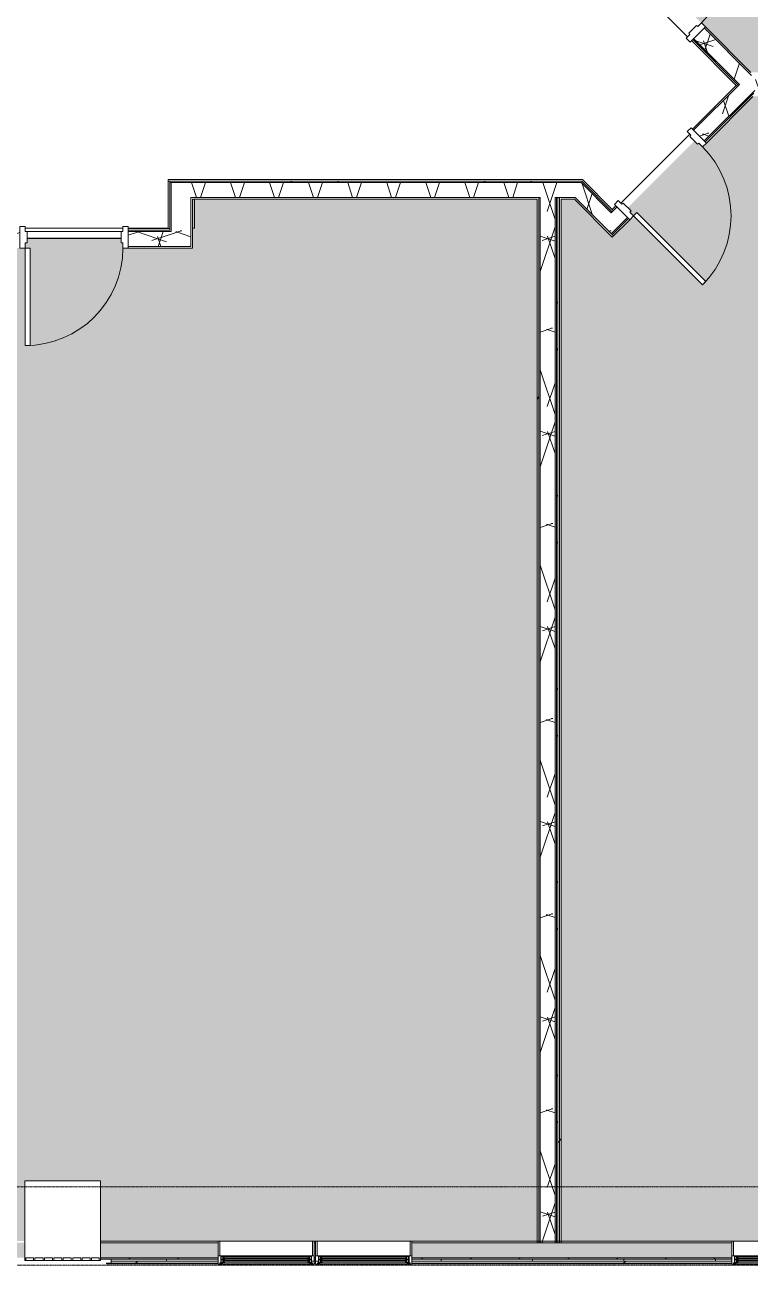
# Model space of a CAD drawing. Header units: inches. Extents: x -1559 to 1959, y 9767 to 12269.
# Drawn here: x 1162.7 to 1430.4, y 11247.4 to 11705 of the extents above; entities that cross this region are included whole.
import ezdxf

# ---------------------------------------------------------------- set-up
doc = ezdxf.new("R2010")
doc.units = ezdxf.units.IN
doc.header["$MEASUREMENT"] = 0
for name, pattern in [('Dash', [0.25, 0.125, -0.125]), ('Dash 1_16_', [0.125, 0.0625, -0.0625]), ('Double Dash 3_8_', [1, 0.375, -0.125, 0.125, -0.125, 0.125, -0.125])]:
    doc.linetypes.add(name, pattern=pattern)
for name, color, linetype, lineweight in [('0-1', 7, 'Continuous', 5), ('0-2', 7, 'Continuous', 9), ('0-3', 250, 'Double Dash 3_8_', 15), ('A-AREA-1', 32, 'Continuous', 25), ('A-AREA-PATT-1', 254, 'Continuous', 9), ('A-AREA-PATT-7', 8, 'Continuous', 9), ('A-DETL-GENF-HDLN-1', 7, 'Dash', 9), ('A-DETL-GENF-HDLN-2', 1, 'Continuous', 9), ('A-DOOR', 31, 'Continuous', 9), ('A-DOOR-FRAM', 31, 'Continuous', 9), ('A-FLOR-1', 7, 'Continuous', 9), ('A-GENM-1', 7, 'Continuous', 9), ('A-GLAZ', 151, 'Continuous', 9), ('A-GLAZ-1', 7, 'Continuous', 9), ('A-WALL', 113, 'Continuous', 9), ('A-WALL-1', 7, 'Continuous', 9), ('A-WALL-PATT-1', 8, 'Continuous', 9), ('A-WALL-PATT-2', 253, 'Continuous', 9), ('A-WALL-PATT-3', 7, 'Continuous', 9), ('A-WALL-PATT-5', 111, 'Continuous', 9), ('C-PROP-LINE-2', 250, 'Dash 1_16_', 15), ('I-WALL', 2, 'Continuous', 9), ('I-WALL-1', 1, 'Continuous', 5)]:
    doc.layers.add(name, color=color, linetype=linetype, lineweight=lineweight)
pattern_1 = [(45, (3869.27, 0), (-35.63818, 35.63818), []), (45, (3869.27, 54), (-35.63818, 35.63818), [])]
pattern_2 = [(161.57, (3871.0695, 1.8), (-14.4010124, -0.0012439), [0, -102.456, 11.376, 0]), (18.43, (3867.4695, 1.8), (-14.4010124, 0.0012439), [0, -102.456, 11.376, 0]), (108.43, (3871.0695, 1.8), (7.1973965, -36.003153), [34.146, -79.686]), (71.57, (3867.4695, 1.8), (7.1973965, 36.003153), [34.146, -79.686])]
pattern_3 = [(0, (3869.27, 0), (115.2, 28.8), [4.752, -81.648, 4.752, -81.648, -460.8]), (0, (3869.27, 0), (115.2, 28.8), [-172.8, 4.752, -168.048, 4.752, -81.648, -201.6]), (0, (3869.27, 0), (115.2, 28.8), [-432, 4.752, -52.848, 4.752, -139.248]), (120, (3912.47, 14.4), (-82.54153, 85.366127), [4.752, -81.648, 4.752, -81.648, -460.8]), (120, (3912.47, 14.4), (-82.54153, 85.366127), [-172.8, 4.752, -168.048, 4.752, -81.648, -201.6]), (120, (3912.47, 14.4), (-82.54153, 85.366127), [-432, 4.752, -52.848, 4.752, -139.248]), (240, (3926.87, 72), (-32.65847, -114.16613), [4.752, -81.648, 4.752, -81.648, -460.8]), (240, (3926.87, 72), (-32.65847, -114.16613), [-172.8, 4.752, -168.048, 4.752, -81.648, -201.6]), (240, (3926.87, 72), (-32.65847, -114.16613), [-432, 4.752, -52.848, 4.752, -139.248])]

# ---------------------------------------------------------------- blocks, each defined once
blk = doc.blocks.new('Window-Double_Hung-Marvin-Essential - ESDH3066 - 3rd floor-3357211-KEY PLAN - 3RD FLOOR')
at = {"layer": 'A-DETL-GENF-HDLN-1'}
blk.add_line((16.1, 4.22), (-16.5, 4.22), dxfattribs=at)
at = {"layer": 'A-DETL-GENF-HDLN-2'}
for p, q in [((-19.25, 3.23), (-19.25, 3.19)), ((-17.75, 3.23), (-19.25, 3.23)), ((-19.25, 3.19), (-17.9, 3.19)), ((-17.9, 3.19), (-17.9, 3.08)), ((-17.9, 3.08), (-17.75, 3.08)), ((-17.75, 4.28), (-17.16, 4.28)), ((-17.75, 4.28), (-17.75, 1.19)), ((-16.72, 1.19), (-17.75, 1.19)), ((-17.08, 3.87), (-17.16, 4.28)), ((-17.13, 1.16), (-17.13, -4.19)), ((-17.08, 3.87), (-16.19, 3.87)), ((-16.85, 4.25), (-16.85, 3.87)), ((-16.3, 4.25), (-16.85, 4.25)), ((-16.38, 3.77), (-16.72, 3.77)), ((-16.72, 3.77), (-16.72, 1.19)), ((-15.34, 3.69), (-16.56, 3.69)), ((-16.56, 2.75), (-16.56, 3.69)), ((-16.56, 2.75), (-15.34, 2.75)), ((-15.34, 2.47), (-16.56, 2.47)), ((-16.56, 1.53), (-16.56, 2.47)), ((-16.56, 1.53), (-15.34, 1.53)), ((-16.38, 3.87), (-16.38, 3.77)), ((-16.3, 4.01), (-16.3, 4.25)), ((-16.18, 4.01), (-16.3, 4.01)), ((-16.19, 3.97), (-16.1, 3.97)), ((-16.19, 3.87), (-16.19, 3.97)), ((-16.18, 4.22), (-16.1, 4.22)), ((-16.18, 4.22), (-16.18, 4.01)), ((-16.1, 3.97), (-16.1, 4.22)), ((-15.94, 2.87), (-15.94, 3.59)), ((-15.94, 3.59), (-15.28, 3.59)), ((-15.28, 2.87), (-15.94, 2.87)), ((-15.94, 1.65), (-15.94, 2.37)), ((-15.94, 2.37), (-15.28, 2.37)), ((-15.28, 1.65), (-15.94, 1.65)), ((-15.84, 2.88), (-15.84, 3.57)), ((-15.84, 1.66), (-15.84, 2.35)), ((-15.54, 3.01), (-15.54, 3.45)), ((-15.54, 1.79), (-15.54, 2.23)), ((-15.34, 3.69), (-15.28, 3.63)), ((-15.34, 2.75), (-15.28, 2.81)), ((-15.34, 2.47), (-15.28, 2.41)), ((-15.34, 1.53), (-15.28, 1.59)), ((-15.28, 3.59), (-15.28, 3.63)), ((-15.28, 2.81), (-15.28, 2.87)), ((-15.28, 2.37), (-15.28, 2.41)), ((-15.28, 1.59), (-15.28, 1.65)), ((15.34, 3.69), (15.28, 3.63)), ((15.28, 3.59), (15.28, 3.63)), ((15.94, 3.59), (15.28, 3.59)), ((15.28, 2.81), (15.28, 2.87)), ((15.28, 2.87), (15.94, 2.87)), ((15.34, 2.75), (15.28, 2.81)), ((15.34, 2.47), (15.28, 2.41)), ((15.28, 2.37), (15.28, 2.41)), ((15.94, 2.37), (15.28, 2.37)), ((15.28, 1.59), (15.28, 1.65)), ((15.28, 1.65), (15.94, 1.65)), ((15.34, 1.53), (15.28, 1.59)), ((15.34, 3.69), (16.56, 3.69)), ((16.56, 2.75), (15.34, 2.75)), ((15.34, 2.47), (16.56, 2.47)), ((16.56, 1.53), (15.34, 1.53)), ((15.54, 3.01), (15.54, 3.45)), ((15.54, 1.79), (15.54, 2.23)), ((15.84, 2.88), (15.84, 3.57)), ((15.84, 1.66), (15.84, 2.35)), ((15.94, 2.87), (15.94, 3.59)), ((15.94, 1.65), (15.94, 2.37)), ((16.18, 4.22), (16.1, 4.22)), ((16.1, 3.97), (16.1, 4.22)), ((16.19, 3.97), (16.1, 3.97)), ((16.18, 4.22), (16.18, 4.01)), ((16.18, 4.01), (16.3, 4.01)), ((16.19, 3.87), (16.19, 3.97)), ((17.08, 3.87), (16.19, 3.87)), ((16.3, 4.01), (16.3, 4.25)), ((16.3, 4.25), (16.85, 4.25)), ((16.38, 3.87), (16.38, 3.77)), ((16.38, 3.77), (16.72, 3.77)), ((16.56, 2.75), (16.56, 3.69)), ((16.56, 1.53), (16.56, 2.47)), ((16.72, 3.77), (16.72, 1.19)), ((16.72, 1.19), (17.75, 1.19)), ((16.85, 4.25), (16.85, 3.87)), ((17.08, 3.87), (17.16, 4.28)), ((17.12, -4.19), (17.12, 1.16)), ((17.75, 4.28), (17.16, 4.28)), ((17.75, 4.28), (17.75, 1.19)), ((17.75, 3.23), (19.25, 3.23)), ((17.9, 3.08), (17.75, 3.08)), ((17.9, 3.19), (17.9, 3.08)), ((19.25, 3.19), (17.9, 3.19)), ((19.25, 3.23), (19.25, 3.19)), ((-17.13, -4.19), (-17.75, -4.19)), ((17.12, -4.19), (17.75, -4.19))]:
    blk.add_line(p, q, dxfattribs=at)
at = {"layer": 'A-GLAZ'}
for p, q in [((15.84, 3.57), (-15.84, 3.57)), ((15.84, 3.45), (-15.84, 3.45)), ((15.84, 3.01), (-15.84, 3.01)), ((15.84, 2.88), (-15.84, 2.88)), ((15.84, 2.35), (-15.84, 2.35)), ((15.84, 2.23), (-15.84, 2.23)), ((15.84, 1.79), (-15.84, 1.79)), ((15.84, 1.66), (-15.84, 1.66))]:
    blk.add_line(p, q, dxfattribs=at)
at = {"layer": 'A-GLAZ-1'}
for p, q in [((17.75, 4.28), (-17.75, 4.28)), ((-17.75, 4.28), (-17.75, 1.19)), ((-17.75, 1.19), (17.75, 1.19)), ((-17.75, 1.16), (-17.75, -4.19)), ((17.75, 1.19), (17.75, 4.28)), ((20.4, 4.25), (17.75, 4.25)), ((17.75, 4.19), (20.4, 4.19)), ((17.75, -4.19), (17.75, 1.16)), ((20.4, 4.19), (20.4, 4.25)), ((-17.75, -4.19), (17.75, -4.19))]:
    blk.add_line(p, q, dxfattribs=at)
blk = doc.blocks.new('Window-Double_Hung-Marvin-Essential - ESDH3066 - 3rd floor-V2-KEY PLAN - 3RD FLOOR')
at = {"layer": 'A-DETL-GENF-HDLN-1'}
blk.add_line((16.1, -4.22), (-16.5, -4.22), dxfattribs=at)
at = {"layer": 'A-DETL-GENF-HDLN-2'}
for p, q in [((-17.13, 4.19), (-17.75, 4.19)), ((-17.13, -1.16), (-17.13, 4.19)), ((17.12, 4.19), (17.75, 4.19)), ((17.12, 4.19), (17.12, -1.16)), ((-19.25, -3.23), (-19.25, -3.19)), ((-19.25, -3.19), (-17.9, -3.19)), ((-17.75, -3.23), (-19.25, -3.23)), ((-17.9, -3.19), (-17.9, -3.08)), ((-17.9, -3.08), (-17.75, -3.08)), ((-16.72, -1.19), (-17.75, -1.19)), ((-17.75, -4.28), (-17.75, -1.19)), ((-17.75, -4.28), (-17.16, -4.28)), ((-17.08, -3.87), (-17.16, -4.28)), ((-17.08, -3.87), (-16.19, -3.87)), ((-16.85, -4.25), (-16.85, -3.87)), ((-16.3, -4.25), (-16.85, -4.25)), ((-16.72, -3.77), (-16.72, -1.19)), ((-16.38, -3.77), (-16.72, -3.77)), ((-16.56, -1.53), (-15.34, -1.53)), ((-16.56, -1.53), (-16.56, -2.47)), ((-15.34, -2.47), (-16.56, -2.47)), ((-16.56, -2.75), (-15.34, -2.75)), ((-16.56, -2.75), (-16.56, -3.69)), ((-15.34, -3.69), (-16.56, -3.69)), ((-16.38, -3.87), (-16.38, -3.77)), ((-16.18, -4.01), (-16.3, -4.01)), ((-16.3, -4.01), (-16.3, -4.25)), ((-16.19, -3.87), (-16.19, -3.97)), ((-16.19, -3.97), (-16.1, -3.97)), ((-16.18, -4.22), (-16.18, -4.01)), ((-16.18, -4.22), (-16.1, -4.22)), ((-16.1, -3.97), (-16.1, -4.22)), ((-15.28, -1.65), (-15.94, -1.65)), ((-15.94, -1.65), (-15.94, -2.37)), ((-15.94, -2.37), (-15.28, -2.37)), ((-15.28, -2.87), (-15.94, -2.87)), ((-15.94, -2.87), (-15.94, -3.59)), ((-15.94, -3.59), (-15.28, -3.59)), ((-15.84, -1.66), (-15.84, -2.35)), ((-15.84, -2.88), (-15.84, -3.57)), ((-15.54, -1.79), (-15.54, -2.23)), ((-15.54, -3.01), (-15.54, -3.45)), ((-15.34, -1.53), (-15.28, -1.59)), ((-15.34, -2.47), (-15.28, -2.41)), ((-15.34, -2.75), (-15.28, -2.81)), ((-15.34, -3.69), (-15.28, -3.63)), ((-15.28, -1.59), (-15.28, -1.65)), ((-15.28, -2.37), (-15.28, -2.41)), ((-15.28, -2.81), (-15.28, -2.87)), ((-15.28, -3.59), (-15.28, -3.63)), ((15.34, -1.53), (15.28, -1.59)), ((15.28, -1.59), (15.28, -1.65)), ((15.28, -1.65), (15.94, -1.65)), ((15.28, -2.37), (15.28, -2.41)), ((15.94, -2.37), (15.28, -2.37)), ((15.34, -2.47), (15.28, -2.41)), ((15.34, -2.75), (15.28, -2.81)), ((15.28, -2.81), (15.28, -2.87)), ((15.28, -2.87), (15.94, -2.87)), ((15.28, -3.59), (15.28, -3.63)), ((15.94, -3.59), (15.28, -3.59)), ((15.34, -3.69), (15.28, -3.63)), ((16.56, -1.53), (15.34, -1.53)), ((15.34, -2.47), (16.56, -2.47)), ((16.56, -2.75), (15.34, -2.75)), ((15.34, -3.69), (16.56, -3.69)), ((15.54, -1.79), (15.54, -2.23)), ((15.54, -3.01), (15.54, -3.45)), ((15.84, -1.66), (15.84, -2.35)), ((15.84, -2.88), (15.84, -3.57)), ((15.94, -1.65), (15.94, -2.37)), ((15.94, -2.87), (15.94, -3.59)), ((16.19, -3.97), (16.1, -3.97)), ((16.1, -3.97), (16.1, -4.22)), ((16.18, -4.22), (16.1, -4.22)), ((16.18, -4.22), (16.18, -4.01)), ((16.18, -4.01), (16.3, -4.01)), ((17.08, -3.87), (16.19, -3.87)), ((16.19, -3.87), (16.19, -3.97)), ((16.3, -4.01), (16.3, -4.25)), ((16.3, -4.25), (16.85, -4.25)), ((16.38, -3.87), (16.38, -3.77)), ((16.38, -3.77), (16.72, -3.77)), ((16.56, -1.53), (16.56, -2.47)), ((16.56, -2.75), (16.56, -3.69)), ((16.72, -3.77), (16.72, -1.19)), ((16.72, -1.19), (17.75, -1.19)), ((16.85, -4.25), (16.85, -3.87)), ((17.08, -3.87), (17.16, -4.28)), ((17.75, -4.28), (17.16, -4.28)), ((17.75, -4.28), (17.75, -1.19)), ((17.9, -3.08), (17.75, -3.08)), ((17.75, -3.23), (19.25, -3.23)), ((17.9, -3.19), (17.9, -3.08)), ((19.25, -3.19), (17.9, -3.19)), ((19.25, -3.23), (19.25, -3.19))]:
    blk.add_line(p, q, dxfattribs=at)
at = {"layer": 'A-GLAZ'}
for p, q in [((15.84, -1.66), (-15.84, -1.66)), ((15.84, -1.79), (-15.84, -1.79)), ((15.84, -2.23), (-15.84, -2.23)), ((15.84, -2.35), (-15.84, -2.35)), ((15.84, -2.88), (-15.84, -2.88)), ((15.84, -3.01), (-15.84, -3.01)), ((15.84, -3.45), (-15.84, -3.45)), ((15.84, -3.57), (-15.84, -3.57))]:
    blk.add_line(p, q, dxfattribs=at)
at = {"layer": 'A-GLAZ-1'}
for p, q in [((-17.75, 4.19), (17.75, 4.19)), ((-17.75, -1.16), (-17.75, 4.19)), ((17.75, 4.19), (17.75, -1.16)), ((-17.75, -1.19), (17.75, -1.19)), ((-17.75, -4.28), (-17.75, -1.19)), ((17.75, -4.28), (-17.75, -4.28)), ((17.75, -1.19), (17.75, -4.28)), ((17.75, -4.19), (20.4, -4.19)), ((20.4, -4.25), (17.75, -4.25)), ((20.4, -4.19), (20.4, -4.25))]:
    blk.add_line(p, q, dxfattribs=at)
blk = doc.blocks.new('V-Series_EWC4_SPVU_RFA_2015 - 2ND AND 3RD FLOOR-2226480-KEY PLAN - 3RD FLOOR')
at = {"layer": 'A-GENM-1'}
for p, q in [((-3829.54, 11738.59), (-3858.97, 11738.59)), ((-3858.97, 11738.59), (-3858.97, 11738.15)), ((-3858.97, 11735.36), (-3858.97, 11738.15)), ((-3858.97, 11738.15), (-3857.97, 11738.15)), ((-3857.97, 11738.15), (-3857.97, 11735.36)), ((-3829.54, 11710.71), (-3829.54, 11738.59)), ((-3857.97, 11735.36), (-3858.97, 11735.36)), ((-3858.97, 11735.36), (-3858.97, 11734.86)), ((-3858.97, 11731.87), (-3858.97, 11734.86)), ((-3858.97, 11734.86), (-3857.97, 11734.86)), ((-3857.97, 11734.86), (-3857.97, 11731.87)), ((-3857.97, 11731.87), (-3858.97, 11731.87)), ((-3858.97, 11731.87), (-3858.97, 11731.37)), ((-3858.97, 11728.39), (-3858.97, 11731.37)), ((-3858.97, 11731.37), (-3857.97, 11731.37)), ((-3857.97, 11728.39), (-3858.97, 11728.39)), ((-3858.97, 11728.39), (-3858.97, 11727.89)), ((-3857.97, 11731.37), (-3857.97, 11728.39)), ((-3858.97, 11724.9), (-3858.97, 11727.89)), ((-3858.97, 11727.89), (-3857.97, 11727.89)), ((-3857.97, 11724.9), (-3858.97, 11724.9)), ((-3858.97, 11724.9), (-3858.97, 11724.4)), ((-3858.97, 11721.42), (-3858.97, 11724.4)), ((-3858.97, 11724.4), (-3857.97, 11724.4)), ((-3857.97, 11727.89), (-3857.97, 11724.9)), ((-3857.97, 11724.4), (-3857.97, 11721.42)), ((-3857.97, 11721.42), (-3858.97, 11721.42)), ((-3858.97, 11721.42), (-3858.97, 11720.92)), ((-3858.97, 11717.93), (-3858.97, 11720.92)), ((-3858.97, 11720.92), (-3857.97, 11720.92)), ((-3857.97, 11720.92), (-3857.97, 11717.93)), ((-3857.97, 11717.93), (-3858.97, 11717.93)), ((-3858.97, 11717.93), (-3858.97, 11717.43)), ((-3858.97, 11714.45), (-3858.97, 11717.43)), ((-3858.97, 11717.43), (-3857.97, 11717.43)), ((-3857.97, 11714.45), (-3858.97, 11714.45)), ((-3858.97, 11714.45), (-3858.97, 11713.95)), ((-3857.97, 11717.43), (-3857.97, 11714.45)), ((-3858.97, 11711.15), (-3858.97, 11713.95)), ((-3858.97, 11713.95), (-3857.97, 11713.95)), ((-3857.97, 11711.15), (-3858.97, 11711.15)), ((-3858.97, 11711.15), (-3858.97, 11710.71)), ((-3858.97, 11710.71), (-3829.54, 11710.71)), ((-3857.97, 11713.95), (-3857.97, 11711.15))]:
    blk.add_line(p, q, dxfattribs=at)
blk = doc.blocks.new('Family - ___-2835860-KEY PLAN - 3RD FLOOR')
at = {"layer": 'C-PROP-LINE-2'}
blk.add_line((-2067.92, 11247.39), (-3401.42, 11247.39), dxfattribs=at)
blk = doc.blocks.new('Family - ___-2835903-KEY PLAN - 3RD FLOOR')
at = {"layer": 'C-PROP-LINE-2'}
blk.add_line((-2096.82, 11276.29), (-3400.92, 11276.29), dxfattribs=at)
blk = doc.blocks.new('Family - ___-2835932-KEY PLAN - 3RD FLOOR')
at = {"layer": 'C-PROP-LINE-2'}
blk.add_line((-2067.92, 11247.39), (-3401.42, 11247.39), dxfattribs=at)
blk = doc.blocks.new('CTR - 1st Phase - Shell_rvt-1-KEY PLAN - 3RD FLOOR')
at = {"layer": 'A-WALL-PATT-1'}
h = blk.add_hatch(dxfattribs=at)
h.set_pattern_fill('FP_1', color=256, style=0, pattern_type=2)
h.set_pattern_definition([(0, (0, 0), (115.2, 28.8), [4.752, -81.648, 4.752, -81.648, -460.8]), (0, (0, 0), (115.2, 28.8), [-172.8, 4.752, -168.048, 4.752, -81.648, -201.6]), (0, (0, 0), (115.2, 28.8), [-432, 4.752, -52.848, 4.752, -139.248]), (120, (43.2, 14.4), (-82.54153, 85.36613), [4.752, -81.648, 4.752, -81.648, -460.8]), (120, (43.2, 14.4), (-82.54153, 85.36613), [-172.8, 4.752, -168.048, 4.752, -81.648, -201.6]), (120, (43.2, 14.4), (-82.54153, 85.36613), [-432, 4.752, -52.848, 4.752, -139.248]), (240, (57.6, 72), (-32.65847, -114.16613), [4.752, -81.648, 4.752, -81.648, -460.8]), (240, (57.6, 72), (-32.65847, -114.16613), [-172.8, 4.752, -168.048, 4.752, -81.648, -201.6]), (240, (57.6, 72), (-32.65847, -114.16613), [-432, 4.752, -52.848, 4.752, -139.248])])
h.paths.add_polyline_path([(-2653.77, 11255.64), (-2635.28, 11255.64), (-2635.28, 11256.26), (-2678.72, 11256.26), (-2678.72, 11255.64)], flags=0)
h.paths.add_polyline_path([(-2599.27, 11255.64), (-2599.27, 11256.26), (-2599.78, 11256.26), (-2599.78, 11255.64)], flags=0)
h.paths.add_polyline_path([(-2085.98, 11255.64), (-2076.17, 11255.64), (-2076.17, 11256.26), (-2103.04, 11256.26), (-2103.04, 11255.64)], flags=0)
h.paths.add_polyline_path([(-2180.94, 11255.64), (-2138.54, 11255.64), (-2138.54, 11256.26), (-2220.64, 11256.26), (-2220.64, 11255.64)], flags=0)
h.paths.add_polyline_path([(-2410.24, 11255.64), (-2368.94, 11255.64), (-2368.94, 11256.26), (-2410.24, 11256.26)], flags=0)
h.paths.add_polyline_path([(-2718.97, 11255.64), (-2718.97, 11256.26), (-2722.85, 11256.26), (-2722.85, 11255.64), (-2721.31, 11255.64)], flags=0)
h.paths.add_polyline_path([(-2295.02, 11255.64), (-2292.14, 11255.64), (-2292.14, 11256.26), (-2333.44, 11256.26), (-2333.44, 11255.64), (-2316.03, 11255.64)], flags=0)
h.paths.add_polyline_path([(-2710.47, 11255.64), (-2706.6, 11255.64), (-2706.6, 11256.26), (-2710.47, 11256.12)], flags=0)
h.paths.add_polyline_path([(-2796.64, 11255.64), (-2750.72, 11255.64), (-2750.72, 11256.26), (-2796.64, 11256.26)], flags=0)
h.paths.add_polyline_path([(-2445.74, 11255.64), (-2445.74, 11256.26), (-2508.69, 11256.26), (-2508.69, 11255.64), (-2451.12, 11255.64)], flags=0)
h.paths.add_polyline_path([(-2870.68, 11255.64), (-2868.14, 11255.64), (-2868.14, 11256.26), (-2911.89, 11256.26), (-2911.89, 11255.64), (-2871.54, 11255.64)], flags=0)
h.paths.add_polyline_path([(-3062.97, 11255.64), (-3019.82, 11255.64), (-3019.82, 11256.26), (-3062.97, 11256.26)], flags=0)
h.paths.add_polyline_path([(-3098.98, 11255.64), (-3098.47, 11255.64), (-3098.47, 11256.26), (-3098.98, 11256.26)], flags=0)
h.paths.add_polyline_path([(-2991.95, 11255.64), (-2983.34, 11255.64), (-2983.34, 11256.26), (-2991.95, 11256.26)], flags=0)
h.paths.add_polyline_path([(-2517.56, 11255.64), (-2517.56, 11256.26), (-2563.77, 11256.26), (-2563.77, 11255.64)], flags=0)
h.paths.add_polyline_path([(-3244.32, 11255.64), (-3244.32, 11256.26), (-3295.84, 11256.26), (-3295.84, 11255.64), (-3261.69, 11255.64)], flags=0)
h.paths.add_polyline_path([(-3216.45, 11255.64), (-3208.76, 11255.7), (-3208.76, 11256.26), (-3216.45, 11256.26)], flags=0)
h.paths.add_polyline_path([(-3396.78, 11255.64), (-3367.34, 11255.64), (-3367.34, 11256.26), (-3402.55, 11256.26), (-3402.55, 11255.64)], flags=0)
h.paths.add_polyline_path([(-3199.89, 11255.64), (-3134.48, 11255.64), (-3134.48, 11256.26), (-3199.89, 11256.26), (-3199.89, 11255.77)], flags=0)
h.paths.add_polyline_path([(-3409.8, 11255.64), (-3409.8, 11256.26), (-3410.3, 11256.26), (-3410.3, 11255.64)], flags=0)
h.paths.add_polyline_path([(-2920.76, 11255.64), (-2920.76, 11256.26), (-2947.84, 11256.26), (-2947.84, 11255.64)], flags=0)
h = blk.add_hatch(dxfattribs=at)
h.set_pattern_fill('FP_2', color=256, style=0, pattern_type=2)
h.set_pattern_definition([(216.87, (36, 90), (269.999678, 180.000482), [45, -405]), (206.565, (90, 63), (-90.00047, -89.99987), [100.623, -100.623]), (198.435, (90, 18), (-179.999294, -90.00048), [56.921, -227.684])])
h.paths.add_polyline_path([(-2330.72, 11248.14), (-2292.14, 11248.14), (-2292.14, 11248.89), (-2333.44, 11248.89), (-2333.44, 11248.14), (-2332.92, 11248.14)], flags=0)
h.paths.add_polyline_path([(-2451.12, 11248.14), (-2445.74, 11248.14), (-2445.74, 11248.89), (-2563.77, 11248.89), (-2563.77, 11248.14)], flags=0)
h.paths.add_polyline_path([(-2138.54, 11248.14), (-2138.54, 11248.89), (-2220.64, 11248.89), (-2220.64, 11248.14), (-2180.94, 11248.14)], flags=0)
h.paths.add_polyline_path([(-2103.04, 11248.14), (-2068.67, 11248.14), (-2068.67, 11248.89), (-2103.04, 11248.89)], flags=0)
h.paths.add_polyline_path([(-2383.58, 11248.14), (-2368.94, 11248.14), (-2368.94, 11248.89), (-2410.24, 11248.89), (-2410.24, 11248.14)], flags=0)
h.paths.add_polyline_path([(-3253.7, 11248.14), (-3253.7, 11248.89), (-3295.84, 11248.89), (-3295.84, 11248.14), (-3256.58, 11248.14)], flags=0)
h.paths.add_polyline_path([(-2653.77, 11248.14), (-2635.28, 11248.14), (-2635.28, 11248.89), (-2674.76, 11248.89), (-2674.76, 11248.14)], flags=0)
h.paths.add_polyline_path([(-2873.29, 11248.14), (-2868.14, 11248.14), (-2868.14, 11248.89), (-2947.84, 11248.89), (-2947.84, 11248.14), (-2890.18, 11248.14)], flags=0)
h.paths.add_polyline_path([(-3098.47, 11248.14), (-3098.47, 11248.89), (-3098.98, 11248.89), (-3098.98, 11248.14)], flags=0)
h.paths.add_polyline_path([(-2754.69, 11248.14), (-2754.69, 11248.89), (-2796.64, 11248.89), (-2796.64, 11248.14), (-2755.09, 11248.14)], flags=0)
h.paths.add_polyline_path([(-3062.97, 11248.14), (-3023.49, 11248.14), (-3023.49, 11248.89), (-3062.97, 11248.89)], flags=0)
h.paths.add_polyline_path([(-2599.27, 11248.14), (-2599.27, 11248.89), (-2599.78, 11248.89), (-2599.78, 11248.14)], flags=0)
h.paths.add_polyline_path([(-3194.14, 11248.14), (-3134.48, 11248.14), (-3134.48, 11248.89), (-3212.17, 11248.89), (-3212.17, 11248.14)], flags=0)
h.paths.add_polyline_path([(-3367.34, 11248.14), (-3367.34, 11248.89), (-3401.67, 11248.89), (-3401.67, 11248.14), (-3371.45, 11248.14)], flags=0)
at = {"layer": 'A-WALL-PATT-2'}
h = blk.add_hatch(dxfattribs=at)
h.set_pattern_fill('FP_5', color=256, style=0, pattern_type=2)
h.set_pattern_definition([(161.57, (1.8, 1.8), (-14.4010124, -0.0012439), [0, -102.456, 11.376, 0]), (18.43, (-1.8, 1.8), (-14.4010124, 0.0012439), [0, -102.456, 11.376, 0]), (108.43, (1.8, 1.8), (7.1973965, -36.003153), [34.146, -79.686]), (71.57, (-1.8, 1.8), (7.1973965, 36.003153), [34.146, -79.686])])
h.paths.add_polyline_path([(-2332.92, 11250.14), (-2292.14, 11250.14), (-2292.14, 11255.64), (-2333.44, 11255.64), (-2333.44, 11250.14)], flags=0)
h.paths.add_polyline_path([(-2653.77, 11250.14), (-2635.28, 11250.14), (-2635.28, 11255.64), (-2678.72, 11255.64), (-2678.72, 11250.14)], flags=0)
h.paths.add_polyline_path([(-3134.48, 11250.14), (-3134.48, 11255.64), (-3216.45, 11255.64), (-3216.45, 11250.14), (-3194.14, 11250.14)], flags=0)
h.paths.add_polyline_path([(-3244.32, 11250.14), (-3244.32, 11255.64), (-3295.84, 11255.64), (-3295.84, 11250.14), (-3244.8, 11250.14)], flags=0)
h.paths.add_polyline_path([(-2599.27, 11250.14), (-2599.27, 11255.64), (-2599.78, 11255.64), (-2599.78, 11250.14)], flags=0)
h.paths.add_polyline_path([(-3098.98, 11250.14), (-3098.47, 11250.14), (-3098.47, 11255.64), (-3098.98, 11255.64), (-3098.98, 11250.89)], flags=0)
h.paths.add_polyline_path([(-2138.54, 11250.14), (-2138.54, 11255.64), (-2220.64, 11255.64), (-2220.64, 11250.14), (-2180.94, 11250.14)], flags=0)
h.paths.add_polyline_path([(-2070.67, 11250.14), (-2070.67, 11255.64), (-2103.04, 11255.64), (-2103.04, 11250.14)], flags=0)
h.paths.add_polyline_path([(-2706.6, 11250.14), (-2706.6, 11255.64), (-2722.85, 11255.64), (-2722.85, 11250.14), (-2721.31, 11250.14)], flags=0)
h.paths.add_polyline_path([(-2750.72, 11250.14), (-2750.72, 11255.64), (-2796.64, 11255.64), (-2796.64, 11250.14), (-2755.09, 11250.14)], flags=0)
h.paths.add_polyline_path([(-3062.97, 11250.14), (-3019.82, 11250.14), (-3019.82, 11255.64), (-3062.97, 11255.64), (-3062.97, 11250.89)], flags=0)
h.paths.add_polyline_path([(-2991.95, 11250.14), (-2983.34, 11250.14), (-2983.34, 11255.64), (-2991.95, 11255.64), (-2991.95, 11253.75)], flags=0)
h.paths.add_polyline_path([(-3396.78, 11250.14), (-3367.34, 11250.14), (-3367.34, 11255.64), (-3402.55, 11255.64), (-3402.6, 11255.36), (-3408.67, 11255.36), (-3408.78, 11255.64), (-3409.17, 11255.64), (-3409.17, 11255.36), (-3409.67, 11255.36), (-3409.67, 11250.14), (-3404.17, 11250.14)], flags=0)
h.paths.add_polyline_path([(-2947.84, 11250.14), (-2868.14, 11250.14), (-2868.14, 11255.64), (-2947.84, 11255.64), (-2947.84, 11250.89)], flags=0)
h.paths.add_polyline_path([(-2563.77, 11250.14), (-2445.74, 11250.14), (-2445.74, 11255.64), (-2563.77, 11255.64), (-2563.77, 11250.89)], flags=0)
h.paths.add_polyline_path([(-2368.94, 11250.14), (-2368.94, 11255.64), (-2410.24, 11255.64), (-2410.24, 11250.14), (-2383.58, 11250.14)], flags=0)
h = blk.add_hatch(dxfattribs=at)
h.set_pattern_fill('FP_4', color=256, style=0, pattern_type=2)
h.set_pattern_definition([(0, (0, 0), (0, 17.993), []), (315, (0, 0), (17.993039, 0), [25.446, -25.446]), (45, (0, 0), (17.993039, 0), [25.446, -25.446])])
h.paths.add_polyline_path([(-2215.9, 11249.64), (-2138.54, 11249.64), (-2138.54, 11250.14), (-2220.64, 11250.03), (-2220.64, 11249.64)], flags=0)
h.paths.add_polyline_path([(-2103.04, 11249.64), (-2070.17, 11249.64), (-2070.17, 11250.14), (-2103.04, 11250.14)], flags=0)
h.paths.add_polyline_path([(-2757.38, 11249.64), (-2750.72, 11249.64), (-2750.72, 11250.14), (-2796.64, 11250.03), (-2796.64, 11249.64), (-2788.86, 11249.64)], flags=0)
h.paths.add_polyline_path([(-2868.14, 11249.64), (-2868.14, 11250.14), (-2947.84, 11250.14), (-2947.84, 11249.64), (-2868.25, 11249.64)], flags=0)
h.paths.add_polyline_path([(-2316.03, 11249.64), (-2292.14, 11249.64), (-2292.14, 11250.14), (-2333.44, 11250.14), (-2333.44, 11249.64), (-2324.47, 11249.64)], flags=0)
h.paths.add_polyline_path([(-2722.85, 11249.64), (-2706.6, 11249.64), (-2706.6, 11250.14), (-2722.85, 11250.14)], flags=0)
h.paths.add_polyline_path([(-2991.5, 11249.64), (-2983.34, 11249.64), (-2983.34, 11250.14), (-2991.95, 11250.14), (-2991.95, 11249.64)], flags=0)
h.paths.add_polyline_path([(-2383.58, 11249.64), (-2368.94, 11249.64), (-2368.94, 11250.14), (-2410.24, 11250.14), (-2410.24, 11249.64)], flags=0)
h.paths.add_polyline_path([(-2678.72, 11249.64), (-2635.28, 11249.64), (-2635.28, 11250.14), (-2678.72, 11250.14)], flags=0)
h.paths.add_polyline_path([(-3098.98, 11249.64), (-3098.47, 11249.64), (-3098.47, 11250.14), (-3098.98, 11250.14)], flags=0)
h.paths.add_polyline_path([(-2451.12, 11249.64), (-2445.74, 11249.64), (-2445.74, 11250.14), (-2563.77, 11250.14), (-2563.77, 11249.64)], flags=0)
h.paths.add_polyline_path([(-3062.97, 11249.64), (-3019.82, 11249.71), (-3019.82, 11250.14), (-3062.97, 11250.14)], flags=0)
h.paths.add_polyline_path([(-2599.78, 11249.64), (-2599.27, 11249.64), (-2599.27, 11250.14), (-2599.78, 11250.14)], flags=0)
h.paths.add_polyline_path([(-3134.48, 11249.64), (-3134.48, 11250.14), (-3216.45, 11250.14), (-3216.45, 11249.64), (-3194.14, 11249.64)], flags=0)
h.paths.add_polyline_path([(-3244.8, 11249.64), (-3244.32, 11249.64), (-3244.32, 11250.14), (-3295.84, 11250.03), (-3295.84, 11249.64), (-3252.51, 11249.64)], flags=0)
h.paths.add_polyline_path([(-3371.45, 11249.64), (-3367.34, 11249.64), (-3367.34, 11250.14), (-3404.17, 11250.14), (-3404.17, 11249.64), (-3379.89, 11249.64)], flags=0)
h = blk.add_hatch(dxfattribs=at)
h.set_pattern_fill('FP_3', color=256, style=0, pattern_type=2)
h.set_pattern_definition([(0, (0, 0), (0, 33.75), []), (90, (0, 0), (-33.75, 2e-15), [])])
h.paths.add_polyline_path([(-2383.58, 11248.89), (-2368.94, 11248.89), (-2368.94, 11249.64), (-2410.24, 11249.64), (-2410.24, 11248.89)], flags=0)
h.paths.add_polyline_path([(-2635.28, 11248.89), (-2635.28, 11249.64), (-2674.76, 11249.64), (-2674.76, 11248.89), (-2653.77, 11248.89)], flags=0)
h.paths.add_polyline_path([(-2076.17, 11248.89), (-2069.42, 11248.89), (-2069.42, 11249.64), (-2103.04, 11249.64), (-2103.04, 11248.89)], flags=0)
h.paths.add_polyline_path([(-2599.27, 11248.89), (-2599.27, 11249.64), (-2599.78, 11249.64), (-2599.78, 11248.89)], flags=0)
h.paths.add_polyline_path([(-2796.64, 11248.89), (-2754.69, 11248.89), (-2754.69, 11249.64), (-2796.64, 11249.64)], flags=0)
h.paths.add_polyline_path([(-2214.71, 11248.89), (-2138.54, 11248.89), (-2138.54, 11249.64), (-2220.64, 11249.64), (-2220.64, 11248.89), (-2215.9, 11248.89)], flags=0)
h.paths.add_polyline_path([(-2868.41, 11248.89), (-2868.14, 11248.89), (-2868.25, 11249.64), (-2947.84, 11249.64), (-2947.84, 11248.89), (-2873.29, 11248.89)], flags=0)
h.paths.add_polyline_path([(-3212.17, 11248.89), (-3134.48, 11248.89), (-3134.48, 11249.64), (-3212.17, 11249.64)], flags=0)
h.paths.add_polyline_path([(-2292.14, 11248.89), (-2292.14, 11249.64), (-2333.44, 11249.64), (-2333.44, 11248.89), (-2316.03, 11248.89)], flags=0)
h.paths.add_polyline_path([(-3098.98, 11248.89), (-3098.47, 11248.89), (-3098.47, 11249.64), (-3098.98, 11249.64)], flags=0)
h.paths.add_polyline_path([(-2563.77, 11248.89), (-2445.74, 11248.89), (-2445.74, 11249.64), (-2563.77, 11249.64)], flags=0)
h.paths.add_polyline_path([(-3059.05, 11248.89), (-3023.49, 11248.89), (-3023.49, 11249.64), (-3062.97, 11249.64), (-3062.97, 11248.89)], flags=0)
h.paths.add_polyline_path([(-3256.58, 11248.89), (-3253.7, 11248.89), (-3253.7, 11249.64), (-3295.84, 11249.64), (-3295.84, 11248.89), (-3261.69, 11248.89)], flags=0)
h.paths.add_polyline_path([(-3367.34, 11248.89), (-3367.34, 11249.64), (-3403.67, 11249.64), (-3403.67, 11248.89), (-3371.45, 11248.89)], flags=0)
at = {"layer": 'A-FLOR-1'}
for p, q in [((-2461.19, 11664.64), (-2486.65, 11639.18)), ((-2486.65, 11639.18), (-2461.19, 11664.64)), ((-2643.97, 11640.61), (-2643.97, 11629.94)), ((-2670.41, 11629.94), (-2706.41, 11629.94)), ((-2706.41, 11628.74), (-2670.41, 11628.74)), ((-2653.77, 11629.94), (-2668.41, 11629.94)), ((-2643.97, 11629.94), (-2644.75, 11629.94))]:
    blk.add_line(p, q, dxfattribs=at)
at = {"layer": 'A-WALL-1'}
for p, q in [((-2635.28, 11256.26), (-2678.72, 11256.26)), ((-2678.72, 11256.26), (-2678.72, 11249.64)), ((-2678.72, 11255.64), (-2635.28, 11255.64)), ((-2599.27, 11256.26), (-2599.78, 11256.26)), ((-2599.78, 11255.64), (-2599.27, 11255.64)), ((-2445.74, 11256.26), (-2563.77, 11256.26)), ((-2563.77, 11255.64), (-2445.74, 11255.64)), ((-2678.72, 11250.14), (-2635.28, 11250.14)), ((-2678.72, 11249.64), (-2674.76, 11249.64)), ((-2674.76, 11248.14), (-2676.51, 11248.14)), ((-2676.51, 11248.14), (-2676.51, 11247.89)), ((-2676.51, 11247.89), (-2637.92, 11247.89)), ((-2674.76, 11249.64), (-2674.76, 11248.14)), ((-2674.76, 11249.64), (-2635.28, 11249.64)), ((-2674.76, 11248.89), (-2635.28, 11248.89)), ((-2674.76, 11248.14), (-2635.28, 11248.14)), ((-2599.78, 11250.14), (-2599.27, 11250.14)), ((-2599.78, 11249.64), (-2599.27, 11249.64)), ((-2599.78, 11248.89), (-2599.27, 11248.89)), ((-2599.78, 11248.14), (-2599.27, 11248.14)), ((-2599.78, 11247.89), (-2599.27, 11247.89)), ((-2563.77, 11250.14), (-2445.74, 11250.14)), ((-2563.77, 11249.64), (-2445.74, 11249.64)), ((-2563.77, 11248.89), (-2445.74, 11248.89)), ((-2563.77, 11248.14), (-2445.74, 11248.14)), ((-2561.12, 11247.89), (-2445.74, 11247.89))]:
    blk.add_line(p, q, dxfattribs=at)
at = {"layer": '0-2'}
for name, p, rotation in [('V-Series_EWC4_SPVU_RFA_2015 - 2ND AND 3RD FLOOR-2226480-KEY PLAN - 3RD FLOOR', (9031.99, 15108.11), 89.99999999999993), ('Window-Double_Hung-Marvin-Essential - ESDH3066 - 3rd floor-3357211-KEY PLAN - 3RD FLOOR', (-2617.53, 11252.08), 180)]:
    blk.add_blockref(name, p, dxfattribs=dict(at, rotation=rotation))
for p in [(-2581.52, 11252.08), (-2427.99, 11252.08)]:
    blk.add_blockref('Window-Double_Hung-Marvin-Essential - ESDH3066 - 3rd floor-V2-KEY PLAN - 3RD FLOOR', p, dxfattribs=at)
at = {"layer": '0-3'}
for name in ['Family - ___-2835932-KEY PLAN - 3RD FLOOR', 'Family - ___-2835860-KEY PLAN - 3RD FLOOR', 'Family - ___-2835903-KEY PLAN - 3RD FLOOR']:
    blk.add_blockref(name, (0, 0), dxfattribs=at)
blk = doc.blocks.new('HOLLOW METAL - UNIT DOOR-2191978-KEY PLAN - 3RD FLOOR')
at = {"layer": 'A-DOOR'}
for p, q in [((18, 39.875), (16.25, 39.875)), ((16.25, 39.875), (16.25, 3.875)), ((18, 3.875), (18, 39.875)), ((16.25, 3.875), (18, 3.875))]:
    blk.add_line(p, q, dxfattribs=at)
blk.add_arc((18, 3.875), 36, 90, 180, dxfattribs=at)
at = {"layer": 'A-DOOR-FRAM'}
for p, q in [((-18, 3.875), (-20, 3.875)), ((-20, 3.875), (-20, -4.125)), ((-18, 1.9375), (-18, 3.875)), ((-17.375, 1.9375), (-18, 1.9375)), ((-17.375, -2.1875), (-17.375, 1.9375)), ((18, 1.9375), (17.375, 1.9375)), ((17.375, 1.9375), (17.375, -2.1875)), ((18, 3.875), (18, 1.9375)), ((20, 3.875), (18, 3.875)), ((20, -4.125), (20, 3.875)), ((-20, -4.125), (-18, -4.125)), ((-18, -4.125), (-18, -2.1875)), ((-18, -2.1875), (-17.375, -2.1875)), ((17.375, -2.1875), (18, -2.1875)), ((18, -2.1875), (18, -4.125)), ((18, -4.125), (20, -4.125))]:
    blk.add_line(p, q, dxfattribs=at)
blk = doc.blocks.new('HOLLOW METAL - UNIT DOOR-2191977-KEY PLAN - 3RD FLOOR')
at = {"layer": 'A-DOOR'}
for p, q in [((16.25, -3.875), (18, -3.875)), ((16.25, -39.875), (16.25, -3.875)), ((18, -3.875), (18, -39.875)), ((18, -39.875), (16.25, -39.875))]:
    blk.add_line(p, q, dxfattribs=at)
blk.add_arc((18, -3.875), 36, 180, 270, dxfattribs=at)
at = {"layer": 'A-DOOR-FRAM'}
for p, q in [((-20, 4.125), (-18, 4.125)), ((-20, -3.875), (-20, 4.125)), ((-18, 4.125), (-18, 2.1875)), ((-18, 2.1875), (-17.375, 2.1875)), ((-17.375, 2.1875), (-17.375, -1.9375)), ((17.375, 2.1875), (18, 2.1875)), ((17.375, -1.9375), (17.375, 2.1875)), ((18, 4.125), (20, 4.125)), ((18, 2.1875), (18, 4.125)), ((20, 4.125), (20, -3.875)), ((-18, -3.875), (-20, -3.875)), ((-18, -1.9375), (-18, -3.875)), ((-17.375, -1.9375), (-18, -1.9375)), ((18, -1.9375), (17.375, -1.9375)), ((18, -3.875), (18, -1.9375)), ((20, -3.875), (18, -3.875))]:
    blk.add_line(p, q, dxfattribs=at)

msp = doc.modelspace()

# ---------------------------------------------------------------- hatches: boundary and pattern name
at = {"layer": 'A-AREA-PATT-1'}
h = msp.add_hatch(color=256, dxfattribs=at)
h.paths.add_polyline_path([(1387.31, 11634.5), (1388.55, 11635.74), (1414, 11610.28), (1412.72, 11609.09), (1388.67, 11633.14)], flags=0)
h.paths.add_polyline_path([(1577.82, 11252.26), (1647.95, 11252.3), (1647.95, 11256.26), (1792.47, 11256.26), (1792.47, 11515.05), (1770.16, 11515.05), (1770.16, 11542.93), (1792.47, 11542.93), (1792.47, 11678.55), (1431.36, 11678.55), (1412.76, 11659.96), (1411.39, 11661.33), (1410.95, 11660.88), (1409.76, 11662.08), (1385.19, 11637.51), (1386.38, 11636.31), (1385.94, 11635.87), (1387.31, 11634.5), (1379.44, 11626.63), (1365.46, 11640.61), (1360.58, 11640.61), (1360.58, 11256.26), (1577.82, 11256.26), (1577.82, 11252.3), (1577.13, 11252.26)], flags=0)
h = msp.add_hatch(color=256, dxfattribs=at)
h.paths.add_polyline_path([(1190.55, 11256.26), (1351.71, 11256.26), (1351.71, 11640.61), (1224.52, 11640.61), (1224.52, 11622.61), (1198.86, 11622.61), (1198.86, 11624.55), (1198.23, 11624.55), (1198.23, 11626.24), (1163.48, 11626.24), (1163.48, 11624.55), (1162.86, 11624.55), (1162.86, 11622.61), (1158.8, 11622.61), (1158.8, 11256.26), (1162.67, 11256.26), (1162.67, 11278.58), (1190.55, 11278.58)], flags=0)
h.paths.add_polyline_path([(1164.61, 11586.61), (1162.86, 11586.61), (1162.86, 11622.61), (1164.61, 11622.61), (1164.61, 11609.09)], flags=0)
at = {"layer": 'A-AREA-PATT-7'}
msp.add_hatch(color=256, dxfattribs=at).paths.add_polyline_path([(1430.65, 11687.43), (1792.47, 11687.43), (1792.47, 11823.05), (1770.16, 11823.05), (1770.16, 11850.93), (1792.47, 11850.93), (1792.47, 12109.71), (1355.61, 12109.71), (1355.61, 12081.06), (1350.9, 12081.06), (1350.9, 11725.36), (1365.5, 11725.43), (1379.08, 11739), (1386.94, 11731.14), (1412.4, 11756.59), (1413.64, 11755.36), (1388.18, 11729.9), (1430.46, 11687.62)], flags=0)
at = {"layer": 'A-WALL-PATT-1'}
h = msp.add_hatch(dxfattribs=at)
h.set_pattern_fill('FP_26', color=256, style=0, pattern_type=2)
h.set_pattern_definition(pattern_1)
h.paths.add_polyline_path([(1359.33, 11255.64), (1359.33, 11641.24), (1358.83, 11641.24), (1358.83, 11255.64)], flags=0)
at = {"layer": 'A-WALL-PATT-2'}
h = msp.add_hatch(dxfattribs=at)
h.set_pattern_fill('FP_5', color=256, style=0, pattern_type=2)
h.set_pattern_definition(pattern_2)
h.paths.add_polyline_path([(1352.83, 11255.64), (1358.33, 11255.64), (1358.33, 11641.24), (1352.83, 11641.24), (1352.83, 11332.72)], flags=0)
at = {"layer": 'A-WALL-PATT-3'}
h = msp.add_hatch(dxfattribs=at)
h.set_pattern_fill('FP_1', color=256, style=0, pattern_type=2)
h.set_pattern_definition(pattern_3)
h.paths.add_polyline_path([(1359.96, 11255.64), (1359.96, 11641.24), (1359.33, 11641.24), (1359.33, 11255.64)], flags=0)
h = msp.add_hatch(dxfattribs=at)
h.set_pattern_fill('FP_1', color=256, style=0, pattern_type=2)
h.set_pattern_definition(pattern_3)
h.paths.add_polyline_path([(1352.33, 11255.64), (1352.33, 11640.61), (1351.71, 11640.61), (1351.71, 11255.64)], flags=0)
h = msp.add_hatch(dxfattribs=at)
h.set_pattern_fill('FP_1', color=256, style=0, pattern_type=2)
h.set_pattern_definition(pattern_3)
h.paths.add_polyline_path([(1360.58, 11255.64), (1360.58, 11640.61), (1359.96, 11640.61), (1359.96, 11255.64)], flags=0)
at = {"layer": 'A-WALL-PATT-5'}
h = msp.add_hatch(dxfattribs=at)
h.set_pattern_fill('FP_5', color=256, style=0, pattern_type=2)
h.set_pattern_definition(pattern_2)
h.paths.add_polyline_path([(1426.43, 11682.99), (1430.32, 11686.88), (1413.37, 11703.83), (1409.48, 11699.94), (1426.34, 11683.08)], flags=0)
h.paths.add_polyline_path([(1381.2, 11728.22), (1385.09, 11732.11), (1382.96, 11734.23), (1379.08, 11730.34), (1380.09, 11729.33)], flags=0)
h = msp.add_hatch(dxfattribs=at)
h.set_pattern_fill('FP_5', color=256, style=0, pattern_type=2)
h.set_pattern_definition(pattern_2)
h.paths.add_polyline_path([(1379.09, 11627.87), (1385.1, 11633.88), (1381.21, 11637.77), (1375.2, 11631.76), (1378.13, 11628.83)], flags=0)
h.paths.add_polyline_path([(1413.38, 11662.17), (1434.21, 11682.99), (1430.24, 11686.8), (1409.49, 11666.05), (1412.81, 11662.74)], flags=0)
h = msp.add_hatch(dxfattribs=at)
h.set_pattern_fill('FP_26', color=256, style=0, pattern_type=2)
h.set_pattern_definition(pattern_1)
h.paths.add_polyline_path([(1367.5, 11646.74), (1368, 11646.74), (1367.48, 11647.24), (1216.15, 11647.17), (1216.15, 11646.74), (1367.48, 11646.74)], flags=0)
h = msp.add_hatch(dxfattribs=at)
h.set_pattern_fill('FP_5', color=256, style=0, pattern_type=2)
h.set_pattern_definition(pattern_2)
h.paths.add_polyline_path([(1223.9, 11623.24), (1223.9, 11646.74), (1216.65, 11646.74), (1216.65, 11623.24), (1222.6, 11623.24)], flags=0)
h = msp.add_hatch(dxfattribs=at)
h.set_pattern_fill('FP_5', color=256, style=0, pattern_type=2)
h.set_pattern_definition(pattern_2)
h.paths.add_polyline_path([(1359.34, 11641.24), (1365.72, 11641.24), (1360.22, 11646.74), (1223.9, 11646.74), (1223.9, 11641.24), (1359.33, 11641.24)], flags=0)
h = msp.add_hatch(dxfattribs=at)
h.set_pattern_fill('FP_5', color=256, style=0, pattern_type=2)
h.set_pattern_definition(pattern_2)
h.paths.add_polyline_path([(1375.2, 11631.76), (1379, 11635.74), (1367.97, 11646.74), (1360.22, 11646.74), (1374.76, 11632.2)], flags=0)
h = msp.add_hatch(dxfattribs=at)
h.set_pattern_fill('FP_5', color=256, style=0, pattern_type=2)
h.set_pattern_definition(pattern_2)
h.paths.add_polyline_path([(1215.52, 11623.24), (1216.65, 11623.24), (1216.65, 11628.74), (1200.86, 11628.68), (1200.86, 11623.24), (1215.5, 11623.24)], flags=0)
h.paths.add_polyline_path([(1158.17, 11623.24), (1160.86, 11623.24), (1160.86, 11628.74), (1151.55, 11628.74), (1151.55, 11623.24), (1157.55, 11623.24)], flags=0)
at = {"layer": 'I-WALL-1'}
for points in [[(1352.83, 11255.64), (1352.83, 11641.24), (1352.33, 11641.24), (1352.33, 11255.64)], [(1358.83, 11255.64), (1358.83, 11641.24), (1358.33, 11641.24), (1358.33, 11255.64)]]:
    msp.add_hatch(color=256, dxfattribs=at).paths.add_polyline_path(points, flags=0)

# ---------------------------------------------------------------- linework, layer by layer
at = {"layer": 'A-AREA-1'}
msp.add_line((1163.48, 11626.24), (1198.23, 11626.24), dxfattribs=at)
at = {"layer": 'A-WALL'}
for p, q in [((1430.89, 11686.3), (1413.37, 11703.83)), ((1409.13, 11699.58), (1426.08, 11682.64)), ((1409.48, 11699.94), (1426.43, 11682.99)), ((1426.43, 11682.99), (1409.49, 11666.05)), ((1425.19, 11682.64), (1425.63, 11682.19)), ((1432.02, 11680.8), (1413.38, 11662.17)), ((1431.73, 11679.8), (1413.74, 11661.81)), ((1368.21, 11647.24), (1215.52, 11647.24)), ((1216.15, 11647.24), (1216.15, 11629.24)), ((1368, 11646.74), (1216.15, 11646.74)), ((1216.65, 11646.74), (1216.65, 11628.74)), ((1368, 11646.74), (1379.09, 11635.65)), ((1368.21, 11647.24), (1379.44, 11636)), ((1352.83, 11641.24), (1223.9, 11641.24)), ((1223.9, 11641.24), (1223.9, 11623.24)), ((1352.33, 11255.64), (1352.33, 11641.24)), ((1352.83, 11255.64), (1352.83, 11641.24)), ((1365.72, 11641.24), (1358.33, 11641.24)), ((1358.33, 11255.64), (1358.33, 11641.24)), ((1358.83, 11255.64), (1358.83, 11641.24)), ((1359.33, 11255.64), (1359.33, 11641.24)), ((1359.96, 11255.64), (1359.96, 11641.24)), ((1365.72, 11641.24), (1379.88, 11627.08)), ((1381.21, 11637.77), (1379.09, 11635.65)), ((1379.88, 11636.44), (1379.44, 11636.89)), ((1385.1, 11633.88), (1379.09, 11627.87)), ((1385.45, 11633.53), (1379.44, 11627.52)), ((1200.86, 11629.24), (1216.15, 11629.24)), ((1200.86, 11628.74), (1216.65, 11628.74)), ((1216.15, 11629.86), (1215.52, 11629.86)), ((1200.86, 11623.24), (1223.9, 11623.24))]:
    msp.add_line(p, q, dxfattribs=at)
at = {"layer": 'I-WALL'}
for p, q in [((1407.27, 11700.56), (1381.82, 11726.01)), ((1430.65, 11687.43), (1413.81, 11704.27)), ((1408.69, 11699.14), (1425.19, 11682.64)), ((1425.19, 11682.64), (1409.05, 11666.5)), ((1414.18, 11661.37), (1431.36, 11678.55)), ((1368.46, 11647.86), (1215.52, 11647.86)), ((1215.52, 11647.86), (1215.52, 11629.86)), ((1379.44, 11636.89), (1368.46, 11647.86)), ((1224.52, 11640.61), (1351.71, 11640.61)), ((1224.52, 11622.61), (1224.52, 11640.61)), ((1351.71, 11640.61), (1351.71, 11255.64)), ((1360.58, 11640.61), (1365.46, 11640.61)), ((1360.58, 11255.64), (1360.58, 11640.61)), ((1365.46, 11640.61), (1379.44, 11626.63)), ((1380.77, 11638.21), (1379.44, 11636.89)), ((1379.44, 11626.63), (1385.89, 11633.09)), ((1215.52, 11629.86), (1200.86, 11629.86)), ((1200.86, 11622.61), (1224.52, 11622.61)), ((1351.71, 11255.64), (1360.58, 11255.64))]:
    msp.add_line(p, q, dxfattribs=at)

# ---------------------------------------------------------------- block references
at = {"layer": '0-1'}
msp.add_blockref('CTR - 1st Phase - Shell_rvt-1-KEY PLAN - 3RD FLOOR', (3869.27, 0), dxfattribs=at)
at = {"layer": 'A-DOOR'}
for name, p, rotation in [('HOLLOW METAL - UNIT DOOR-2191977-KEY PLAN - 3RD FLOOR', (1396.93, 11715.67), 134.9999999999988), ('HOLLOW METAL - UNIT DOOR-2191978-KEY PLAN - 3RD FLOOR', (1397.3, 11649.97), 225.0000000000052), ('HOLLOW METAL - UNIT DOOR-2191978-KEY PLAN - 3RD FLOOR', (1180.86, 11626.49), 180)]:
    msp.add_blockref(name, p, dxfattribs=dict(at, rotation=rotation))

doc.saveas('drawing.dxf')
